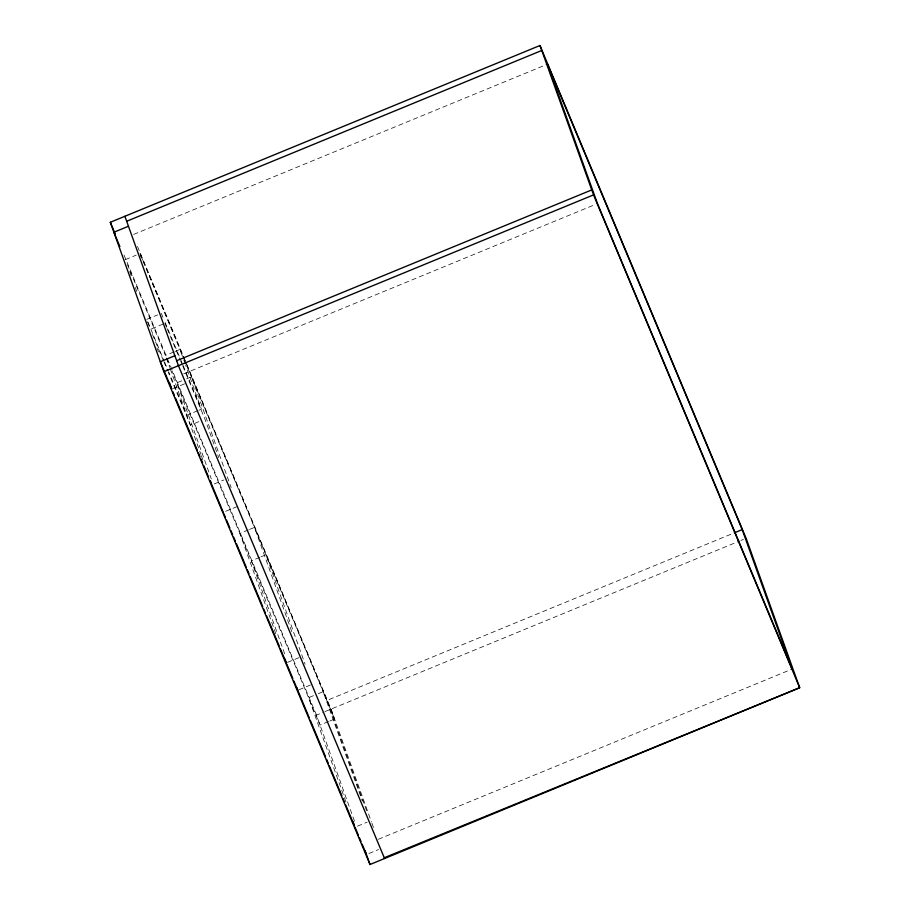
<?xml version="1.0" encoding="UTF-8"?>
<svg xmlns="http://www.w3.org/2000/svg" width="910" height="910" viewBox="0 0 910 910"><rect width="100%" height="100%" fill="white"/><g stroke="black" fill="none" stroke-linecap="round" stroke-linejoin="round"><path stroke-width="0.68" stroke-dasharray="4.55 3.41" d="M133.656 234.416L547.49 64.166M125.341 259.623L136.261 255.13M146.76 319.376L157.68 314.883M151.549 328.84L163.686 323.846M173.924 351.954L165.427 355.446L127.502 264.799M175.13 351.453L179.987 349.451L183.319 358.756M183.649 373.851L594.844 204.693M181.727 380.824L176.881 382.826L211.325 478.933M186.584 378.833L191.441 376.831L231.163 487.623M172.968 388.604L186.323 383.11M197.766 410.717L186.846 415.21L168.976 372.474M198.983 410.217L201.406 409.216L185.697 365.388M198.915 421.671L190.417 425.163L168.202 372.076M214.271 483.927L223.974 479.934M225.714 511.306L237.851 506.313M248.362 529.916L239.865 533.408L273.842 628.184M249.579 529.415L254.436 527.413L292.713 634.202M259.816 557.295L251.319 560.788L285.774 656.895M261.034 556.795L265.891 554.793L305.123 664.255M287.492 662.389L300.846 656.895M298.946 689.769L312.301 684.274M313.438 695.684L308.581 697.686L346.391 803.132M318.295 693.693L323.152 691.691L362.385 801.141M366.571 810.673L327.043 700.393L732.994 533.396M354.49 821.173L316.464 715.101L323.755 712.109M324.961 711.609L739.557 541.018M740.877 540.483L743.504 539.402M328.533 721.562L320.036 725.065L171.967 371.087M329.75 721.061L334.607 719.071L185.447 362.487M357.425 826.166L367.139 822.162M378.344 839.293L792.178 669.043M368.88 853.546L378.594 849.542M137.49 246.439L331.035 709.106L371.416 821.901M140.026 253.31L183.9 358.199M184.446 359.507L186.095 363.443M186.641 364.762L327.043 700.393M142.608 260.101L139.901 253.628L141.334 257.61M143.154 261.397L182.717 355.969M183.263 357.277L184.901 361.19M161.332 313.393L162.947 317.272M165.119 322.447L182.455 363.886M182.99 365.183L201.406 409.216M164.892 323.346L166.519 327.236M167.065 328.533L180.066 359.609M180.601 360.906L182.227 364.785M182.774 366.082L204.977 419.169L218.787 457.685M124.022 255.05L166.792 357.289M167.338 358.597L316.464 715.101M166.519 358.051L169.783 365.877M147.841 321.969L164.096 360.815M164.642 362.112L168.43 371.178M152.493 334.516L163.334 360.417M163.88 361.714L167.667 370.779M371.928 823.186L373.839 828.521M183.797 360.076L185.231 364.057M274.32 629.515L276.708 636.192M166.382 358.108L169.704 367.401M170.181 368.732L200.894 454.386M201.36 455.705L202.793 459.698M129.629 271.578L131.051 275.559M135.34 287.503L136.762 291.496M147.659 321.867L149.445 326.849M156.998 347.927L158.42 351.92M331.035 709.106L334.288 718.32"/><path stroke-width="1.36" d="M110.315 222.279L539.983 45.5L746.132 538.322L799.685 687.721L370.017 864.5L163.868 371.678L110.315 222.279L115.251 234.075M126.672 221.267L541.768 50.482M128.446 226.249L113.886 232.243L119.881 246.587M174.868 355.73L160.296 361.725L171.751 389.105L169.374 382.462M176.654 360.713L591.75 189.917M163.868 371.678L593.536 194.899L539.983 45.5M734.302 532.851L742.185 529.609L547.49 64.166L597.472 203.612L792.178 669.043L742.185 529.609M384.27 857.755L799.685 687.721L593.536 194.899M384.589 858.505L178.44 365.683L124.886 216.284M172.832 391.687L174.458 395.577M175.55 398.159L197.208 449.961M198.3 452.554L199.927 456.433M201.008 459.027L202.634 462.917M203.715 465.499L208.583 477.159M210.21 481.037L223.291 512.307M223.837 513.615L225.487 517.54M226.579 520.156L229.866 528.016M230.958 530.632L232.607 534.568M233.699 537.184L235.337 541.109M236.441 543.725L246.292 567.305M247.395 569.922L249.033 573.846M250.136 576.462L262.728 606.583M263.82 609.199L265.47 613.135M266.562 615.752L279.165 645.861M280.257 648.489L286.286 662.889L284.841 658.885M286.832 664.186L292.827 678.53M293.919 681.135L309.184 717.649M310.276 720.254L325.552 756.756M326.644 759.361L328.271 763.274M329.363 765.89L341.91 795.875M343.002 798.48L344.64 802.392M345.732 804.997L354.456 825.859L353.08 821.821M355.002 827.156L358.267 834.982M359.359 837.587L360.997 841.5M362.089 844.105L366.457 854.535M365.012 850.532L370.017 864.5M296.774 687.596L297.729 690.269M210.415 480.946L211.359 483.597"/></g></svg>
